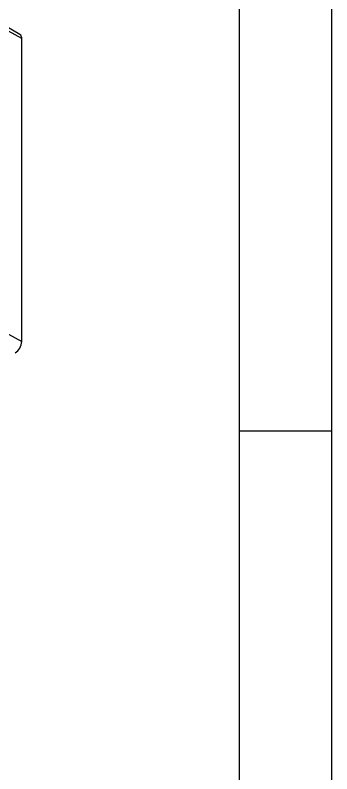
# Model space of a CAD drawing. Header units: millimetres. Extents: x 0 to 210, y 0 to 297.
# Drawn here: x 192.85 to 210, y 229.95 to 271.04 of the extents above; entities that cross this region are included whole.
import ezdxf

# ---------------------------------------------------------------- set-up
doc = ezdxf.new("R2010")
doc.units = ezdxf.units.MM
doc.layers.add('图框', color=7, linetype='Continuous')

msp = doc.modelspace()

# ---------------------------------------------------------------- linework, layer by layer
at = {"color": 7, "linetype": 'Continuous', "lineweight": 25}
for p, q in [((193.1047, 270.0006), (192.3976, 270.4088)), ((193.2082, 269.7717), (192.5011, 270.1799)), ((193.2082, 253.3592), (193.2082, 269.7717)), ((192.5011, 253.7674), (193.2082, 253.3592))]:
    msp.add_line(p, q, dxfattribs=at)
for centre, radius, start, end in [((192.9632, 269.7987), 0.2465, 353.70115, 54.98667), ((192.4406, 253.3942), 0.7684, 302.60548, 357.39452)]:
    msp.add_arc(centre, radius, start, end, dxfattribs=at)
at = {"layer": '图框'}
for p, q in [((210, 0), (210, 297)), ((210, 248.5), (205, 248.5))]:
    msp.add_line(p, q, dxfattribs=at)
at = {"layer": '图框', "lineweight": 25}
msp.add_line((205, 4.9729), (205, 292), dxfattribs=at)

doc.saveas('drawing.dxf')
